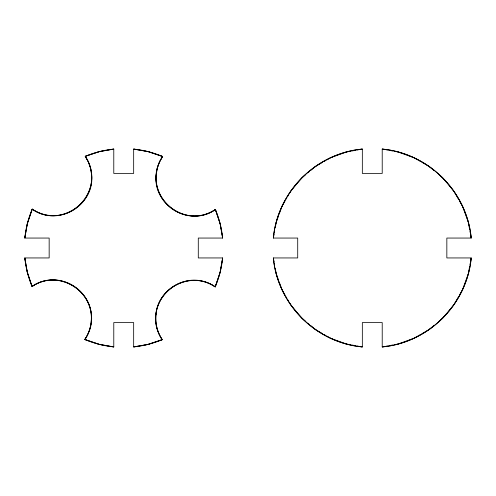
<?xml version="1.0" encoding="UTF-8"?>
<svg xmlns="http://www.w3.org/2000/svg" width="496" height="496" viewBox="0 0 496 496"><rect width="100%" height="100%" fill="white"/><g stroke="black" fill="none" stroke-linecap="round" stroke-linejoin="round"><path stroke-width="0.74" d="M274.046 234.279L273.352 238.055L297.712 238.055L297.712 257.945L273.352 257.945C277.208 303.763 316.516 343.065 362.334 346.921L362.334 322.567L382.218 322.567L382.218 346.921C428.042 343.065 467.344 303.763 471.2 257.945L446.84 257.945L446.84 238.055L471.2 238.055C467.344 192.237 428.042 152.935 382.218 149.079L382.218 173.433L362.334 173.433L362.334 149.079C316.516 152.935 277.208 192.237 273.352 238.055A99.423 99.423 0 0 1 362.334 149.079L360.065 149.494M274.325 232.767L274.598 231.26M275.292 227.478L276.266 222.189L278.616 215.704M469.675 266.253L468.292 273.811L462.545 289.664L459.544 294.915M469.954 264.74L470.233 263.233M470.506 261.721L471.2 257.945A99.423 99.423 0 0 1 382.218 346.921L384.487 346.506M279.136 214.26L282.007 206.336L285.014 201.085M286.136 199.119L286.893 197.805M287.643 196.497L288.393 195.182M289.143 193.868L290.644 191.245L301.977 177.698L305.511 174.741M458.794 296.224L453.908 304.755L448 311.823M447.014 313.001L442.581 318.302L438.458 321.749M307.867 172.775L309.045 171.79M310.812 170.308L315.524 166.371L322.741 162.235M433.746 325.692L429.028 329.629L421.817 333.765M324.049 161.485L325.364 160.735M326.678 159.985L330.609 157.728L346.468 151.987L350.244 151.292M417.88 336.015L413.943 338.272L398.09 344.013L394.308 344.708M419.188 335.265L420.503 334.515M351.757 151.02L355.533 150.325M357.046 150.046L358.558 149.767M386 346.233L387.506 345.954M389.019 345.675L392.801 344.98M384.487 149.494L382.218 149.079A99.423 99.423 0 0 1 471.2 238.055L470.506 234.279M386 149.767L387.506 150.046M389.019 150.325L392.801 151.02M394.308 151.292L398.09 151.987L413.943 157.728L417.88 159.985M350.244 344.708L346.468 344.013L330.609 338.272L326.678 336.015M351.757 344.98L355.533 345.675M357.046 345.954L358.558 346.233M360.065 346.506L362.334 346.921A99.423 99.423 0 0 1 273.352 257.945L274.046 261.721M419.188 160.735L420.503 161.485M421.817 162.235L429.028 166.371L433.746 170.308M322.741 333.765L315.524 329.629L310.812 325.692M324.049 334.515L325.364 335.265M438.458 174.251L442.581 177.698L447.014 182.999M305.511 321.259L301.977 318.302L290.644 304.755L289.143 302.132M307.867 323.225L309.045 324.21M448 184.177L453.908 191.245L458.794 199.776M459.544 201.085L462.545 206.336L468.292 222.189L469.675 229.747M285.014 294.915L282.007 289.664L279.136 281.74M286.136 296.881L286.893 298.195M287.643 299.503L288.393 300.818M278.616 280.296L276.266 273.811L275.292 268.522M469.954 231.26L470.233 232.767M274.325 263.233L274.598 264.74M91.599 174.927C95.207 205.307 56.637 227.416 32.221 209.114L27.342 223.603L24.8 238.055L49.16 238.055L49.16 257.945L24.8 257.945L27.292 272.192L32.054 286.483A38.111 38.111 0 0 1 84.835 339.5L99.33 344.385L113.782 346.921L113.782 322.567L133.666 322.567L133.666 346.921L147.913 344.435L162.211 339.673A38.111 38.111 0 0 1 215.221 286.886L220.106 272.397L222.648 257.945L198.288 257.945L198.288 238.055L222.648 238.055L220.156 223.808L215.394 209.517A38.111 38.111 0 0 1 162.614 156.5L148.118 151.615L133.666 149.079L133.666 173.433L113.782 173.433L113.782 149.079L99.535 151.565L85.238 156.327A38.111 38.111 0 0 1 32.221 209.114L27.342 223.603L24.8 238.055A99.423 99.423 0 0 1 32.221 209.114C66.873 232.599 108.041 189.968 85.238 156.327L99.535 151.565L113.782 149.079A99.423 99.423 0 0 0 85.238 156.327L88.344 161.938L90.526 168.218L91.599 174.927M155.992 314.235C155.074 323.113 157.213 332.252 162.211 339.673L147.913 344.435L133.666 346.921A99.423 99.423 0 0 0 162.211 339.673C138.855 305.238 181.319 263.612 215.221 286.886L220.106 272.397L222.648 257.945A99.423 99.423 0 0 1 215.221 286.886C192.994 270.611 158.001 286.731 155.992 314.235M91.376 317.508C91.481 325.283 89.181 333.052 84.835 339.5L99.33 344.385L113.782 346.921A99.423 99.423 0 0 1 84.835 339.5C108.426 304.966 65.925 263.457 32.054 286.483L27.292 272.192L24.8 257.945A99.423 99.423 0 0 0 32.054 286.483C55.478 269.365 92.095 288.492 91.376 317.508M156.172 175.069C152.439 205.4 190.886 227.738 215.394 209.517L220.156 223.808L222.648 238.055A99.423 99.423 0 0 0 215.394 209.517C180.73 232.705 139.624 190.334 162.614 156.5L148.118 151.615L133.666 149.079A99.423 99.423 0 0 1 162.614 156.5L159.476 162.093L157.269 168.361L156.172 175.069"/></g></svg>
